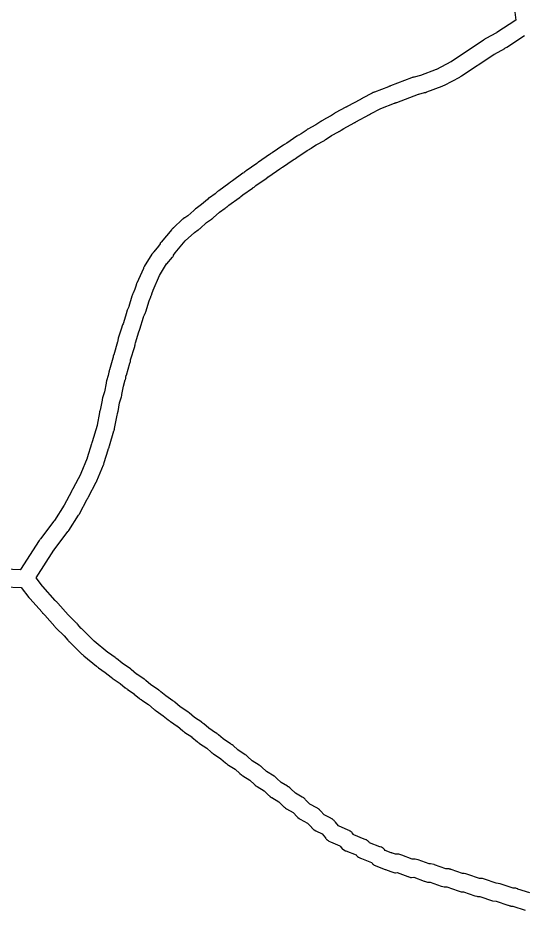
# Model space of a CAD drawing. Extents: x -48 to 255, y 1889 to 2265.
# Drawn here: x 79 to 127.4, y 2102.9 to 2188.2 of the extents above; entities that cross this region are included whole.
import ezdxf

# ---------------------------------------------------------------- set-up
doc = ezdxf.new("R2010")
doc.units = 0
doc.layers.get('0').update_dxf_attribs({"linetype": 'CONTINUOUS'})

msp = doc.modelspace()

# ---------------------------------------------------------------- linework, layer by layer
at = {"color": 7}
for points in [[(126.546369, 2188.75906), (126.630368, 2188.01597), (124.827573, 2186.827031), (124.775864, 2186.794609), (123.754926, 2186.238908), (123.690314, 2186.206487), (123.632153, 2186.167713), (123.548154, 2186.109552), (120.433651, 2184.03537), (120.401229, 2184.015851), (119.024901, 2183.29861), (119.011998, 2183.291993), (117.50644, 2182.716909), (116.892585, 2182.561846), (116.860163, 2182.55523), (116.821389, 2182.542327), (116.782615, 2182.529424), (116.73739, 2182.516522), (116.724487, 2182.509905), (116.659875, 2182.4841), (114.637387, 2181.715166), (114.63077, 2181.715166), (114.617867, 2181.708549), (114.592062, 2181.701933), (114.546837, 2181.68903), (114.508063, 2181.676127), (114.488544, 2181.669511), (114.430383, 2181.643706), (113.099287, 2181.133237), (113.09267, 2181.133237), (113.079768, 2181.12662), (113.060248, 2181.120003), (113.015023, 2181.100484), (112.982601, 2181.087581), (112.963082, 2181.074679), (112.879083, 2181.029454), (111.967992, 2180.544833), (111.948473, 2180.538216), (111.916051, 2180.518697), (111.85789, 2180.486275), (111.838371, 2180.473372), (111.825469, 2180.46047), (111.793047, 2180.44095), (111.767242, 2180.421431), (110.4943, 2179.749422), (110.455526, 2179.729903), (110.416752, 2179.710383), (110.397233, 2179.690864), (110.38433, 2179.684247), (110.371428, 2179.677631), (110.364811, 2179.677631), (109.350334, 2179.128391), (109.31156, 2179.108872), (109.272786, 2179.089353), (109.234013, 2179.063548), (109.22111, 2179.056931), (109.1694, 2179.018157), (108.891565, 2178.824321), (108.872046, 2178.811418), (108.225885, 2178.468954), (108.193463, 2178.456051), (108.109464, 2178.410826), (108.077042, 2178.391307), (108.038268, 2178.371787), (108.025365, 2178.358885), (107.960753, 2178.31366), (107.501981, 2177.99705), (106.733047, 2177.583506), (106.694273, 2177.563987), (106.629661, 2177.525213), (106.616758, 2177.518596), (106.610141, 2177.51198), (106.55198, 2177.466754), (106.080282, 2177.143661), (105.854123, 2177.020888), (105.815349, 2177.001368), (105.750737, 2176.962595), (105.737834, 2176.955978), (105.731218, 2176.949361), (105.673057, 2176.904136), (104.697351, 2176.232127), (104.49703, 2176.122289), (104.458256, 2176.10277), (104.419482, 2176.083251), (104.38706, 2176.057446), (104.374158, 2176.050829), (104.315997, 2176.005604), (103.314443, 2175.314211), (103.230444, 2175.268986), (103.19167, 2175.249467), (103.172151, 2175.236564), (103.159248, 2175.229947), (103.120474, 2175.204142), (103.107572, 2175.197525), (103.042959, 2175.1523), (101.989715, 2174.415676), (101.970196, 2174.409059), (101.937774, 2174.383254), (101.905352, 2174.357449), (101.866579, 2174.325027), (101.859962, 2174.31841), (101.840443, 2174.305507), (101.82754, 2174.292605), (100.819525, 2173.594748), (100.806622, 2173.588131), (100.748461, 2173.549357), (100.716039, 2173.523552), (100.657878, 2173.484778), (100.644976, 2173.471875), (100.632073, 2173.458973), (100.586848, 2173.413748), (100.5093, 2173.355587), (99.494827, 2172.644807), (99.462405, 2172.625288), (99.449503, 2172.618671), (99.404277, 2172.586249), (99.391375, 2172.573346), (99.378472, 2172.560444), (99.333247, 2172.515219), (99.165249, 2172.366607), (98.189543, 2171.688137), (98.124931, 2171.642912), (98.06677, 2171.604138), (98.053867, 2171.591235), (98.040965, 2171.578333), (97.982804, 2171.526623), (97.834193, 2171.397399), (97.297879, 2171.022626), (97.272074, 2171.003106), (97.259171, 2170.99649), (97.220397, 2170.964068), (97.104075, 2170.860682), (96.541917, 2170.356674), (96.024987, 2170.001284), (95.999182, 2169.981765), (95.986279, 2169.975148), (95.947505, 2169.942726), (95.9217, 2169.923207), (95.902181, 2169.903688), (95.798795, 2169.806753), (95.236633, 2169.302745), (94.93941, 2169.095973), (94.913605, 2169.083071), (94.797283, 2169.005523), (94.784381, 2168.99262), (94.771478, 2168.986003), (94.751959, 2168.966484), (94.700249, 2168.921259), (93.899006, 2168.184634), (93.834394, 2168.132925), (93.814875, 2168.113406), (93.769649, 2168.074632), (93.756747, 2168.055112), (93.730942, 2168.029307), (93.69852, 2167.990533), (92.690508, 2166.78221), (92.670988, 2166.762691), (92.664372, 2166.749788), (92.619147, 2166.691628), (92.599627, 2166.665822), (92.573822, 2166.620597), (92.425211, 2166.387987), (91.972896, 2165.838747), (91.953377, 2165.819228), (91.914603, 2165.774003), (91.9017, 2165.754484), (91.856475, 2165.696323), (91.849859, 2165.689706), (91.830339, 2165.657284), (91.797917, 2165.605575), (91.067754, 2164.436019), (91.048235, 2164.410214), (91.02243, 2164.358504), (91.009527, 2164.338985), (90.996624, 2164.306563), (90.977105, 2164.261338), (90.350328, 2162.859165), (90.343711, 2162.846263), (90.330808, 2162.813841), (90.305003, 2162.762131), (90.298387, 2162.736326), (90.29177, 2162.710521), (90.272251, 2162.639458), (90.155929, 2162.264684), (89.994382, 2161.889911), (89.968577, 2161.838201), (89.955674, 2161.812396), (89.942772, 2161.779974), (89.923252, 2161.728265), (89.91035, 2161.702459), (89.903733, 2161.676654), (89.884214, 2161.605591), (89.586991, 2160.597579), (89.574089, 2160.571774), (89.431929, 2160.24868), (89.419026, 2160.222875), (89.406124, 2160.184101), (89.380319, 2160.12594), (89.354513, 2160.029005), (89.347897, 2160.0032), (89.031287, 2158.962875), (88.979578, 2158.846553), (88.960059, 2158.80778), (88.953442, 2158.775358), (88.946825, 2158.768741), (88.933923, 2158.723516), (88.927306, 2158.710613), (88.907787, 2158.646001), (88.578242, 2157.57337), (88.578242, 2157.553851), (88.565339, 2157.521429), (88.558722, 2157.482655), (88.54582, 2157.43743), (88.54582, 2157.424527), (88.532917, 2157.353464), (88.5263, 2157.301754), (88.506781, 2157.217755), (88.138469, 2155.996507), (88.131852, 2155.98989), (88.11895, 2155.944665), (88.093144, 2155.854214), (88.080242, 2155.776667), (88.060723, 2155.679732), (87.724716, 2154.555408), (87.724716, 2154.548791), (87.711814, 2154.503566), (87.692294, 2154.426018), (87.692294, 2154.419402), (87.692294, 2154.412785), (87.679392, 2154.335237), (87.61478, 2154.018628), (87.61478, 2154.012011), (87.459717, 2153.514465), (87.453101, 2153.488659), (87.440198, 2153.43695), (87.420679, 2153.372338), (87.414062, 2153.359435), (87.414062, 2153.352818), (87.401159, 2153.275271), (87.246097, 2152.454647), (87.078099, 2151.873098), (87.058579, 2151.821388), (87.051963, 2151.801869), (87.03906, 2151.737257), (87.026158, 2151.653258), (86.871062, 2150.839092), (86.832288, 2150.703384), (86.825671, 2150.683864), (86.812769, 2150.632155), (86.79325, 2150.548156), (86.780347, 2150.464157), (86.554188, 2149.249372), (86.541285, 2149.21695), (86.076048, 2147.653238), (86.076048, 2147.646621), (86.069432, 2147.633718), (86.062815, 2147.620816), (86.049912, 2147.595011), (85.998203, 2147.459302), (85.604042, 2146.134667), (85.597426, 2146.108862), (84.990032, 2144.635609), (84.977129, 2144.609804), (84.214656, 2143.155939), (84.182235, 2143.104229), (84.175618, 2143.091327), (84.175618, 2143.08471), (84.169001, 2143.078093), (84.130227, 2143.013481), (84.085002, 2142.923031), (83.393606, 2141.617783), (83.386989, 2141.611166), (82.456515, 2140.144375), (82.417741, 2140.086214), (81.118954, 2138.367422), (81.112338, 2138.360805), (81.060628, 2138.289742), (81.021854, 2138.244517), (81.008952, 2138.224997), (79.212619, 2135.452962), (79.193099, 2135.427157), (79.186483, 2135.414254), (77.706769, 2135.478866)], [(127.962175, 2104.507194), (126.837851, 2104.875506), (126.812046, 2104.888409), (126.70866, 2104.920831), (126.682855, 2104.933733), (126.631145, 2104.946636), (126.598723, 2104.953253), (126.547014, 2104.959869), (126.463015, 2104.966486), (126.430593, 2104.966486), (126.365981, 2104.966486), (125.118884, 2105.38003), (124.763497, 2105.425255), (124.756881, 2105.425255), (123.632557, 2105.812955), (123.535622, 2105.845377), (123.529005, 2105.845377), (123.451457, 2105.871182), (123.444841, 2105.871182), (123.283294, 2105.890701), (123.276677, 2105.890701), (123.153904, 2105.884084), (123.147287, 2105.884084), (122.042351, 2106.265322), (121.854965, 2106.329934), (121.835446, 2106.336551), (121.686835, 2106.35607), (121.66103, 2106.35607), (121.531805, 2106.349454), (120.452713, 2106.730692), (120.420292, 2106.743594), (120.375066, 2106.763114), (120.349261, 2106.76973), (120.2911, 2106.78925), (120.265295, 2106.795866), (120.258679, 2106.795866), (120.181131, 2106.808769), (120.12297, 2106.815386), (120.038971, 2106.822002), (119.94852, 2106.8091), (119.941904, 2106.8091), (118.849889, 2107.196799), (118.824084, 2107.209702), (118.462233, 2107.287249), (118.326524, 2107.274347), (117.27328, 2107.655582), (117.266664, 2107.662198), (117.008182, 2107.739746), (116.950021, 2107.746363), (116.924216, 2107.746363), (116.723895, 2107.73346), (116.717279, 2107.73346), (115.715728, 2108.108234), (115.709111, 2108.11485), (115.41834, 2108.205301), (115.282631, 2108.218203), (115.108182, 2108.198684), (114.810959, 2108.308521), (114.778537, 2108.321424), (114.765635, 2108.328041), (114.752732, 2108.334657), (114.68812, 2108.354177), (114.138176, 2108.55807), (114.067113, 2108.648521), (114.041307, 2108.680943), (113.950857, 2108.764942), (113.931338, 2108.777844), (113.879628, 2108.816618), (113.860109, 2108.829521), (113.853492, 2108.829521), (113.782429, 2108.868295), (113.64672, 2108.920004), (113.627201, 2108.926621), (112.632111, 2109.307856), (112.593337, 2109.353081), (112.535176, 2109.417693), (112.509371, 2109.450115), (112.476949, 2109.47592), (112.444528, 2109.501725), (112.405754, 2109.52753), (112.373332, 2109.553336), (112.334558, 2109.572855), (112.295784, 2109.592374), (112.127786, 2109.656986), (111.113312, 2110.064069), (111.093793, 2110.089874), (111.087177, 2110.102777), (110.964404, 2110.264324), (110.931982, 2110.303098), (110.906177, 2110.322617), (110.867403, 2110.361391), (110.841597, 2110.38091), (110.796372, 2110.406715), (110.770567, 2110.426234), (110.725342, 2110.45204), (110.673632, 2110.477845), (110.596085, 2110.510267), (109.659146, 2110.91735), (109.361923, 2111.279201), (109.349021, 2111.292103), (109.310247, 2111.350264), (109.284442, 2111.376069), (109.226281, 2111.440681), (109.193859, 2111.473103), (109.096924, 2111.550651), (109.051699, 2111.583073), (109.025894, 2111.595975), (109.006375, 2111.602592), (108.948214, 2111.635014), (108.928695, 2111.641631), (108.271017, 2111.969819), (107.935014, 2112.344593), (107.915495, 2112.370398), (107.863785, 2112.428559), (107.825011, 2112.473784), (107.805492, 2112.493303), (107.760267, 2112.532077), (107.740748, 2112.54498), (107.689038, 2112.577402), (107.669519, 2112.590304), (107.637097, 2112.609824), (107.591872, 2112.635629), (107.578969, 2112.642245), (106.900499, 2113.010558), (106.5128, 2113.411179), (106.506183, 2113.424082), (106.454473, 2113.475792), (106.389861, 2113.533952), (106.383245, 2113.540569), (106.325084, 2113.585794), (106.312181, 2113.592411), (106.260472, 2113.624833), (106.208762, 2113.650638), (106.17634, 2113.670157), (105.543102, 2114.032008), (105.097248, 2114.471397), (105.071443, 2114.503819), (105.051924, 2114.516722), (105.006698, 2114.561947), (104.987179, 2114.57485), (104.974277, 2114.587752), (104.935503, 2114.613557), (104.890277, 2114.639362), (104.851504, 2114.665168), (104.773956, 2114.703941), (104.15364, 2115.078715), (103.746557, 2115.459953), (103.733654, 2115.479472), (103.591494, 2115.608697), (103.565689, 2115.634502), (103.526915, 2115.660307), (103.514013, 2115.666924), (102.770927, 2116.119235), (102.312151, 2116.545702), (102.266926, 2116.590927), (102.254023, 2116.603829), (102.202314, 2116.642603), (102.182794, 2116.655506), (102.137569, 2116.687928), (102.098795, 2116.713733), (102.060021, 2116.733252), (101.400938, 2117.146796), (100.935701, 2117.566801), (100.812928, 2117.676639), (100.806311, 2117.676639), (100.767537, 2117.709061), (100.76092, 2117.715677), (100.741401, 2117.72858), (100.734784, 2117.72858), (100.011082, 2118.193817), (99.558767, 2118.594439), (99.487704, 2118.659051), (99.429543, 2118.704276), (99.422927, 2118.710893), (99.384153, 2118.736698), (99.351731, 2118.762503), (99.319309, 2118.775406), (98.614994, 2119.240643), (98.175601, 2119.621878), (98.117441, 2119.680038), (98.097921, 2119.692941), (98.052696, 2119.731715), (98.033177, 2119.744617), (98.000755, 2119.764137), (97.90382, 2119.828749), (97.890918, 2119.835366), (97.244753, 2120.261832), (96.753671, 2120.694763), (96.740769, 2120.707666), (96.714964, 2120.727185), (96.67619, 2120.759607), (96.650385, 2120.779126), (96.624579, 2120.792029), (96.579354, 2120.824451), (96.566452, 2120.831067), (95.868598, 2121.296304), (95.358129, 2121.735697), (95.332323, 2121.761502), (95.29355, 2121.787307), (95.27403, 2121.80021), (95.248225, 2121.826015), (94.492214, 2122.323558), (93.988206, 2122.756489), (93.962401, 2122.776008), (93.942881, 2122.795528), (93.917076, 2122.815047), (93.865367, 2122.853821), (93.813657, 2122.886243), (93.80704, 2122.892859), (93.115644, 2123.358096), (92.663333, 2123.732873), (92.637528, 2123.758678), (92.605106, 2123.7911), (92.508171, 2123.868648), (92.495269, 2123.881551), (92.488652, 2123.881551), (92.42404, 2123.926776), (92.417423, 2123.933393), (91.706643, 2124.411555), (91.700027, 2124.418172), (91.221867, 2124.818791), (91.208964, 2124.831693), (91.176543, 2124.857498), (91.157023, 2124.877018), (91.111798, 2124.909439), (91.040735, 2124.954665), (90.336419, 2125.432824), (90.323517, 2125.445727), (89.793664, 2125.891577), (89.729052, 2125.943286), (88.947196, 2126.479604), (88.934293, 2126.48622), (88.417363, 2126.925609), (88.397844, 2126.938512), (88.352619, 2126.970934), (88.346002, 2126.97755), (88.274938, 2127.022776), (87.628774, 2127.462168), (87.59, 2127.49459), (87.570481, 2127.507492), (86.278156, 2128.580123), (86.271539, 2128.58674), (85.043829, 2129.788605), (85.037212, 2129.795222), (84.681822, 2130.202305), (84.630113, 2130.266917), (84.623496, 2130.266917), (84.584722, 2130.312142), (84.57182, 2130.325044), (84.507207, 2130.383205), (83.770583, 2131.113369), (83.763966, 2131.113369), (82.7799, 2132.233461), (82.721739, 2132.304525), (82.682965, 2132.343298), (82.663446, 2132.362818), (82.611736, 2132.408043), (82.60512, 2132.41466), (82.598503, 2132.421276), (82.572698, 2132.453698), (82.533924, 2132.492472), (81.364368, 2133.817107), (81.351466, 2133.836626), (81.331946, 2133.856145), (80.71163, 2134.657389), (82.4175, 2137.287271), (82.437019, 2137.313076), (82.449921, 2137.332596), (83.76163, 2139.070771), (83.800404, 2139.115996), (83.813307, 2139.135516), (83.819924, 2139.142132), (83.852345, 2139.187358), (84.769897, 2140.634762), (84.7828, 2140.647665), (84.821574, 2140.712277), (84.82819, 2140.718893), (84.860612, 2140.770603), (84.867229, 2140.783506), (85.597392, 2142.172756), (85.629814, 2142.224465), (85.636431, 2142.237368), (85.643048, 2142.25027), (85.65595, 2142.263173), (85.681755, 2142.314883), (85.688372, 2142.321499), (85.727146, 2142.399047), (85.727146, 2142.405664), (86.463774, 2143.801375), (86.470391, 2143.807992), (86.496196, 2143.859701), (86.509098, 2143.879221), (86.534904, 2143.937382), (87.15522, 2145.449405), (87.181025, 2145.507566), (87.187642, 2145.533371), (87.207161, 2145.58508), (87.232966, 2145.669079), (87.232966, 2145.675696), (87.601278, 2146.909867), (87.614181, 2146.935672), (87.652955, 2147.039058), (87.659572, 2147.051961), (87.679091, 2147.103671), (87.691993, 2147.129476), (87.711513, 2147.181185), (87.711513, 2147.187802), (87.718129, 2147.213607), (87.731032, 2147.265317), (88.163963, 2148.712721), (88.17058, 2148.73224), (88.183482, 2148.78395), (88.209287, 2148.867949), (88.22219, 2148.951948), (88.4548, 2150.199045), (88.493574, 2150.334754), (88.500191, 2150.354273), (88.513093, 2150.405982), (88.525996, 2150.438404), (88.538899, 2150.490114), (88.538899, 2150.496731), (88.545515, 2150.529152), (88.552132, 2150.574378), (88.707195, 2151.38854), (88.875193, 2151.970089), (88.913967, 2152.105798), (88.913967, 2152.112414), (88.920583, 2152.144836), (88.9272, 2152.190061), (89.082263, 2153.004227), (89.250261, 2153.585773), (89.26978, 2153.637482), (89.276397, 2153.669904), (89.289299, 2153.721614), (89.289299, 2153.72823), (89.295916, 2153.767004), (89.302533, 2153.805778), (89.341307, 2154.031937), (89.347923, 2154.057742), (89.690391, 2155.188527), (89.703293, 2155.240237), (89.716196, 2155.272659), (89.729098, 2155.324368), (89.729098, 2155.330985), (89.742001, 2155.408533), (89.754904, 2155.505468), (90.149064, 2156.791332), (90.149064, 2156.797949), (90.161967, 2156.843174), (90.168583, 2156.881948), (90.181486, 2156.927173), (90.181486, 2156.940075), (90.194389, 2156.991785), (90.194389, 2157.011304), (90.220194, 2157.127626), (90.220194, 2157.140529), (90.543287, 2158.187311), (90.6079, 2158.348858), (90.646673, 2158.445793), (90.995599, 2159.595962), (91.002216, 2159.621767), (91.092666, 2159.822088), (91.13144, 2159.899635), (91.144342, 2159.938409), (91.163862, 2159.977183), (91.176764, 2160.015957), (91.183381, 2160.035476), (91.2029, 2160.093637), (91.2029, 2160.10654), (91.51951, 2161.159787), (91.681056, 2161.53456), (91.706862, 2161.58627), (91.719764, 2161.612075), (91.732667, 2161.644497), (91.752186, 2161.689722), (91.765089, 2161.722144), (91.771705, 2161.747949), (91.791225, 2161.80611), (91.791225, 2161.819013), (91.901062, 2162.174403), (92.514917, 2163.563653), (93.20631, 2164.681515), (93.225829, 2164.701035), (93.755685, 2165.347196), (93.775204, 2165.366715), (93.781821, 2165.379618), (93.827046, 2165.437778), (93.846565, 2165.463584), (93.87237, 2165.508809), (94.020982, 2165.741419), (94.990227, 2166.898049), (95.856082, 2167.68637), (96.230859, 2167.944852), (96.250378, 2167.957754), (96.302088, 2167.996528), (96.321607, 2168.009431), (96.341126, 2168.02895), (96.399287, 2168.080659), (97.006678, 2168.63636), (97.510685, 2168.978828), (97.523588, 2168.985444), (97.549393, 2169.004964), (97.594618, 2169.037385), (97.620423, 2169.056905), (97.639943, 2169.076424), (97.685168, 2169.115198), (97.691785, 2169.121815), (98.228098, 2169.612897), (98.253903, 2169.632416), (98.80314, 2170.013654), (98.854849, 2170.052428), (98.893623, 2170.078233), (98.919428, 2170.104038), (98.964653, 2170.142812), (98.984173, 2170.155715), (98.990789, 2170.162331), (99.145852, 2170.304491), (100.160329, 2171.00881), (100.19275, 2171.028329), (100.231524, 2171.054134), (100.25733, 2171.079939), (100.321942, 2171.1381), (100.48994, 2171.286711), (101.420414, 2171.939337), (101.465639, 2171.965142), (101.498061, 2171.984661), (101.530483, 2172.010467), (101.569257, 2172.036272), (101.601679, 2172.062077), (101.614581, 2172.074979), (101.666291, 2172.120205), (101.737354, 2172.178366), (102.822908, 2172.934374), (102.842427, 2172.947276), (102.874849, 2172.973082), (102.913623, 2172.998887), (102.946044, 2173.024692), (102.958947, 2173.037594), (102.97185, 2173.050497), (102.991369, 2173.0634), (104.025229, 2173.787102), (104.122164, 2173.832327), (104.160938, 2173.851846), (104.244937, 2173.903556), (104.303098, 2173.948781), (105.304649, 2174.646635), (105.42097, 2174.711247), (105.453392, 2174.72415), (105.537391, 2174.769375), (105.576165, 2174.788894), (105.614939, 2174.808413), (105.627842, 2174.821316), (105.653647, 2174.840835), (105.679452, 2174.860355), (106.661619, 2175.538828), (106.849004, 2175.642214), (106.881426, 2175.655117), (106.9202, 2175.680922), (106.958974, 2175.700441), (107.06236, 2175.771505), (107.068977, 2175.778121), (107.534214, 2176.094731), (108.303148, 2176.508275), (108.341922, 2176.527794), (108.374344, 2176.547314), (108.413118, 2176.573119), (108.42602, 2176.579735), (108.484181, 2176.624961), (108.981727, 2176.967425), (109.001247, 2176.980327), (109.64095, 2177.322791), (109.692659, 2177.348597), (109.725081, 2177.361499), (109.757503, 2177.381018), (109.796277, 2177.400538), (109.835051, 2177.426343), (109.847954, 2177.43296), (109.906114, 2177.471734), (109.912731, 2177.47835), (110.158277, 2177.646348), (111.159828, 2178.182665), (111.198602, 2178.202185), (111.237376, 2178.221704), (111.282601, 2178.260478), (111.30212, 2178.273381), (112.62029, 2178.971238), (112.659064, 2178.990757), (112.697838, 2179.010276), (112.717357, 2179.029796), (112.723974, 2179.036412), (112.730591, 2179.036412), (113.712758, 2179.566268), (115.030928, 2180.070273), (115.050448, 2180.076889), (115.069967, 2180.083506), (115.102389, 2180.096409), (115.128194, 2180.103025), (115.153999, 2180.109642), (115.166902, 2180.116259), (115.192707, 2180.129161), (115.231481, 2180.142064), (117.318585, 2180.930382), (117.331488, 2180.936998), (117.887185, 2181.072707), (117.919607, 2181.079324), (117.958381, 2181.092226), (118.003606, 2181.098843), (118.04238, 2181.111746), (118.055282, 2181.118362), (118.087704, 2181.131265), (118.120126, 2181.144167), (119.56753, 2181.699868), (119.593336, 2181.706485), (119.72256, 2181.764646), (119.793623, 2181.80342), (121.266876, 2182.565892), (121.292681, 2182.585412), (121.337906, 2182.611217), (121.344523, 2182.617833), (121.409135, 2182.656607), (121.428654, 2182.676127), (124.510848, 2184.730922), (124.549622, 2184.750441), (124.575427, 2184.76996), (125.564056, 2185.312738), (125.583575, 2185.319355), (125.648187, 2185.358129), (125.706348, 2185.390551), (125.717266, 2185.393264), (125.781878, 2185.438489), (127.462051, 2186.536971)], [(77.662632, 2133.796099), (79.284503, 2133.725035), (80.021127, 2132.775174), (80.021127, 2132.768557), (80.079288, 2132.703945), (80.105093, 2132.67814), (80.137515, 2132.645718), (81.242455, 2131.392164), (81.332906, 2131.282326), (81.345808, 2131.269424), (81.358711, 2131.256521), (81.487935, 2131.133748), (81.546096, 2131.075587), (82.489493, 2130.002956), (82.489493, 2129.99634), (82.541202, 2129.938179), (82.579976, 2129.892954), (82.592879, 2129.880051), (82.605781, 2129.867148), (82.663942, 2129.815439), (83.355335, 2129.136969), (83.40056, 2129.091743), (83.75595, 2128.68466), (83.781755, 2128.645887), (83.80756, 2128.620081), (83.852785, 2128.568372), (83.865688, 2128.555469), (83.9303, 2128.497308), (85.093391, 2127.360062), (85.145101, 2127.308353), (85.158003, 2127.301736), (85.280776, 2127.19835), (86.495561, 2126.190334), (86.54727, 2126.145109), (86.611882, 2126.099884), (86.68943, 2126.048174), (87.32913, 2125.608785), (87.335747, 2125.602169), (87.878522, 2125.156315), (87.923747, 2125.117541), (87.943266, 2125.104639), (87.949883, 2125.098022), (87.988657, 2125.0656), (87.995273, 2125.0656), (88.744824, 2124.555135), (89.235906, 2124.141591), (89.255425, 2124.122071), (89.307135, 2124.083297), (89.33294, 2124.063778), (89.442777, 2123.98623), (89.462296, 2123.979614), (90.089074, 2123.553147), (90.108593, 2123.533628), (90.619062, 2123.107161), (90.638581, 2123.087642), (90.683806, 2123.05522), (90.72258, 2123.022798), (90.748385, 2123.003279), (90.755002, 2123.003279), (90.826066, 2122.951569), (91.459304, 2122.525103), (91.465921, 2122.518486), (92.021622, 2122.053249), (92.060396, 2122.020827), (92.086201, 2122.001308), (92.124975, 2121.968886), (92.131591, 2121.962269), (92.196203, 2121.923495), (92.887596, 2121.458258), (93.339911, 2121.07702), (93.352814, 2121.064118), (93.436813, 2120.993054), (93.462618, 2120.967249), (93.501392, 2120.941444), (93.514294, 2120.928541), (93.566004, 2120.896119), (93.57262, 2120.889503), (94.225246, 2120.463033), (94.238149, 2120.45013), (94.768001, 2119.997816), (94.780904, 2119.984913), (94.813326, 2119.959108), (94.877938, 2119.907398), (94.897457, 2119.894496), (94.949167, 2119.862074), (95.601789, 2119.435604), (95.627594, 2119.416085), (96.150985, 2118.96377), (96.163888, 2118.944251), (96.183407, 2118.931348), (96.235117, 2118.886123), (96.254636, 2118.87322), (96.280441, 2118.860318), (96.345053, 2118.815093), (97.036446, 2118.362781), (97.4823, 2117.968621), (97.546912, 2117.91046), (97.559814, 2117.897557), (97.611524, 2117.858783), (97.650298, 2117.826362), (97.6632, 2117.819745), (97.695622, 2117.800226), (98.404116, 2117.345873), (98.849966, 2116.945251), (98.927514, 2116.874188), (98.934131, 2116.874188), (98.992291, 2116.822478), (98.998908, 2116.815862), (99.044133, 2116.790056), (99.141068, 2116.731896), (99.767845, 2116.331274), (100.226621, 2115.91773), (100.368781, 2115.788506), (100.426942, 2115.749732), (100.510941, 2115.698022), (101.157106, 2115.290939), (101.615881, 2114.864473), (101.628784, 2114.85157), (101.674009, 2114.812796), (101.693529, 2114.793277), (101.738754, 2114.760855), (101.758273, 2114.741336), (101.881046, 2114.670272), (102.546594, 2114.256728), (102.960138, 2113.869032), (103.018299, 2113.810871), (103.044104, 2113.785066), (103.095814, 2113.739841), (103.108716, 2113.726939), (103.14749, 2113.701133), (103.250876, 2113.636521), (103.263779, 2113.629905), (103.942249, 2113.222822), (104.342867, 2112.8222), (104.401028, 2112.757588), (104.407645, 2112.757588), (104.465806, 2112.699427), (104.472423, 2112.699427), (104.537035, 2112.654202), (104.543651, 2112.647585), (104.588877, 2112.62178), (104.692263, 2112.563619), (105.312579, 2112.208229), (105.706739, 2111.794685), (105.771351, 2111.730073), (105.900576, 2111.620236), (105.926381, 2111.600716), (105.932998, 2111.5941), (105.971771, 2111.568294), (105.978388, 2111.568294), (105.997907, 2111.555392), (106.702226, 2111.174157), (107.057616, 2110.779997), (107.070518, 2110.760477), (107.128679, 2110.702317), (107.128679, 2110.6957), (107.18684, 2110.64399), (107.225614, 2110.611568), (107.251419, 2110.585763), (107.258036, 2110.585763), (107.322648, 2110.540538), (107.329265, 2110.540538), (107.497263, 2110.456539), (108.08527, 2110.159317), (108.408363, 2109.765156), (108.421266, 2109.739351), (108.472976, 2109.68119), (108.518201, 2109.623029), (108.524817, 2109.616413), (108.53772, 2109.60351), (108.58943, 2109.558285), (108.596046, 2109.558285), (108.654207, 2109.506575), (108.660824, 2109.506575), (108.731887, 2109.46135), (108.738504, 2109.46135), (108.887115, 2109.396738), (108.900018, 2109.396738), (109.78526, 2109.002581), (109.83697, 2108.931517), (109.998517, 2108.731197), (110.063129, 2108.679487), (110.340964, 2108.537327), (110.366769, 2108.53071), (111.348937, 2108.13655), (111.394162, 2108.08484), (111.452323, 2108.020228), (111.491097, 2107.981454), (111.555709, 2107.929745), (111.562325, 2107.923128), (111.581845, 2107.910225), (111.62707, 2107.88442), (111.756294, 2107.819808), (111.846745, 2107.787386), (112.822447, 2107.412613), (112.829064, 2107.405996), (112.848583, 2107.380191), (112.900293, 2107.315579), (112.926098, 2107.283157), (112.95852, 2107.250735), (112.997294, 2107.211961), (113.023099, 2107.192442), (113.38495, 2107.024444), (113.404469, 2107.017827), (114.108785, 2106.759345), (114.166945, 2106.73354), (114.664492, 2106.546155), (114.671109, 2106.539538), (115.039421, 2106.436152), (115.12342, 2106.429536), (115.278483, 2106.449055), (116.29942, 2106.074281), (116.31894, 2106.061379), (116.564486, 2105.990315), (116.629098, 2105.983699), (116.648617, 2105.983699), (116.855389, 2105.996601), (116.868292, 2105.996601), (117.863381, 2105.634754), (117.882901, 2105.628137), (118.16722, 2105.537686), (118.270607, 2105.524784), (118.438605, 2105.537686), (119.498313, 2105.16291), (119.50493, 2105.156293), (119.769863, 2105.078745), (119.828024, 2105.072128), (119.853829, 2105.072128), (120.008924, 2105.078745), (120.021827, 2105.078745), (121.120303, 2104.697507), (121.204302, 2104.665085), (121.314139, 2104.632663), (121.398138, 2104.619761), (121.449848, 2104.613144), (121.48227, 2104.613144), (121.617978, 2104.619761), (121.624595, 2104.619761), (122.716609, 2104.238523), (122.723226, 2104.231906), (122.884773, 2104.180197), (122.968772, 2104.167294), (123.18848, 2104.160677), (124.403264, 2103.747133), (124.758654, 2103.708359), (125.870055, 2103.333586), (125.889575, 2103.326969), (125.999412, 2103.288195), (126.070475, 2103.268676), (126.083378, 2103.262059), (126.1158, 2103.255442), (126.167509, 2103.248826), (126.251508, 2103.242209), (126.28393, 2103.242209), (126.348542, 2103.242209), (127.518098, 2102.854513)]]:
    msp.add_lwpolyline(points, dxfattribs=at)

doc.saveas('drawing.dxf')
